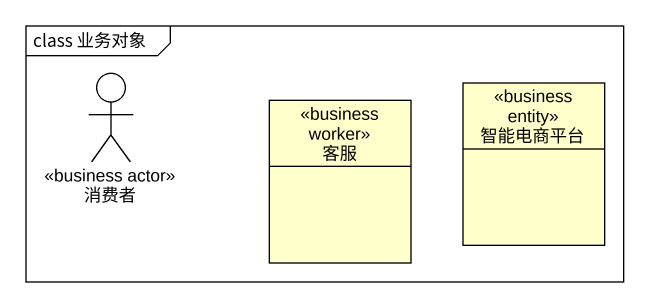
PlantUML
@startuml
mainframe class 业务对象
allowmixing
hide circle
hide empty members
actor 消费者 <<business actor>>
class 客服 <<business worker>>
class 智能电商平台 <<business entity>>
@enduml
